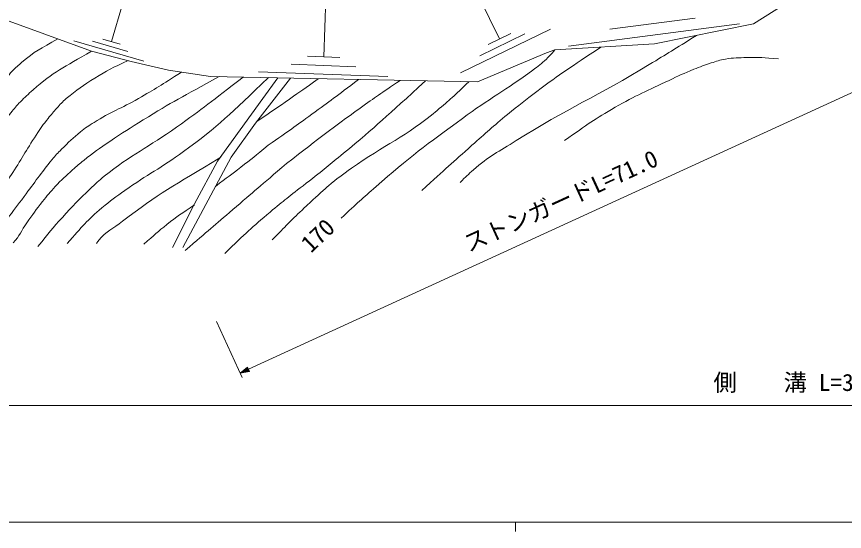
# Model space of a CAD drawing. Units: millimetres, scale not verified. Extents: x 40000 to 680000, y 20000 to 380000.
# Drawn here: x 214672 to 303160, y 204000 to 259065 of the extents above; entities that cross this region are included whole.
import ezdxf
from ezdxf.enums import TextEntityAlignment as Align

# ---------------------------------------------------------------- set-up
doc = ezdxf.new("R2010")
doc.units = ezdxf.units.MM
doc.header["$LTSCALE"] = 1000
for name, color, linetype, lineweight in [('M-BGD', 7, 'Continuous', 13), ('M-STR-HTXT', 7, 'Continuous', 13), ('M-TTL-BAND', 7, 'Continuous', 13)]:
    doc.layers.add(name, color=color, linetype=linetype, lineweight=lineweight)
doc.styles.add('ＭＳ ゴシック', font='')
doc.styles.get('ＭＳ ゴシック').set_extended_font_data('MS Gothic')

msp = doc.modelspace()

# ---------------------------------------------------------------- linework, layer by layer
at = {"layer": 'M-BGD'}
for p, q in [((247501, 254746), (247785, 262122)), ((266297, 256670), (263802, 261796)), ((222700, 255369), (207165, 260980)), ((224822, 256388), (225979, 260395)), ((287204, 258908), (278072, 257704)), ((271726, 257728), (262115, 253050)), ((291930, 258293), (273667, 255884)), ((225761, 256117), (223883, 256659)), ((269012, 257199), (264206, 254860)), ((267499, 257255), (265096, 256085)), ((228290, 254302), (220777, 256470)), ((226556, 255345), (222799, 256429)), ((249230, 254679), (245772, 254812)), ((254345, 252636), (240515, 253168)), ((250923, 253691), (244008, 253957))]:
    msp.add_line(p, q, dxfattribs=at)
for points in [[(272210, 255490), (282866, 256132), (293440, 258290), (303810, 264852)], [(222700, 255369), (226933, 254268), (230912, 253337), (235400, 252660), (263932, 252067), (271298, 255200), (272210, 255490)], [(231336, 234372), (233706, 239028), (236162, 243600), (240988, 250289), (242612, 252510)], [(232436, 234372), (237601, 244024), (240226, 247664), (243969, 252482)]]:
    msp.add_lwpolyline(points, dxfattribs=at)
for points, knots in [([(207758, 245001), (208279, 245331), (208444, 245427), (208842, 245755), (209163, 246020), (209368, 246151), (209624, 246480), (211330, 248672), (211956, 250135), (213556, 252406), (213800, 252752), (213945, 252942), (214233, 253252), (214599, 253647), (214841, 253832), (215249, 254184), (216601, 255349), (217244, 255616), (219078, 256677)], [0, 0, 0, 0, 1, 1, 1, 2, 2, 2, 3, 3, 3, 4, 4, 4, 5, 5, 5, 6, 6, 6, 6]), ([(262070, 241314), (262707, 241976), (262930, 242158), (263509, 242669), (265133, 244101), (266247, 244652), (268081, 245802), (273503, 249200), (276837, 250605), (282305, 253930), (284284, 255133), (284933, 255517), (287348, 257047)], [0, 0, 0, 0, 1, 1, 1, 2, 2, 2, 3, 3, 3, 4, 4, 4, 4]), ([(258006, 240468), (260573, 242822), (261231, 243437), (263340, 245294), (264818, 246595), (265633, 247340), (267150, 248596), (268347, 249587), (269044, 250111), (270282, 251051), (272877, 253019), (273816, 253587), (277140, 255792)], [0, 0, 0, 0, 1, 1, 1, 2, 2, 2, 3, 3, 3, 4, 4, 4, 4]), ([(210677, 243346), (212131, 245942), (212485, 246832), (214064, 248765), (214449, 249237), (214658, 249510), (215080, 249950), (215581, 250475), (215892, 250739), (216434, 251220), (218629, 253169), (219699, 253606), (222700, 255369)], [0, 0, 0, 0, 1, 1, 1, 2, 2, 2, 3, 3, 3, 4, 4, 4, 4]), ([(249370, 237504), (251110, 239159), (251618, 239593), (253095, 240891), (256544, 243922), (258618, 245461), (262324, 248172), (265203, 250280), (266991, 251215), (269859, 253337), (270444, 253770), (270775, 254016), (271298, 254522), (271672, 254883), (271801, 255019), (272210, 255490)], [0, 0, 0, 0, 1, 1, 1, 2, 2, 2, 3, 3, 3, 4, 4, 4, 5, 5, 5, 5]), ([(209943, 238389), (211431, 239379), (212023, 239661), (213048, 240806), (213471, 241280), (213708, 241550), (214064, 242076), (215179, 243726), (215671, 244736), (216773, 246394), (217246, 247105), (217513, 247503), (218043, 248172), (218393, 248614), (218595, 248857), (218974, 249273), (219353, 249688), (219562, 249926), (219990, 250289), (221110, 251239), (221793, 251713), (223038, 252490), (224368, 253321), (224897, 253561), (226594, 254353)], [0, 0, 0, 0, 1, 1, 1, 2, 2, 2, 3, 3, 3, 4, 4, 4, 5, 5, 5, 6, 6, 6, 7, 7, 7, 8, 8, 8, 8]), ([(273246, 245802), (275729, 247568), (276470, 248096), (278664, 249358), (280844, 250611), (282149, 251162), (284422, 252236), (285439, 252717), (286000, 253008), (287046, 253422), (287766, 253706), (288172, 253863), (288909, 254099), (289497, 254287), (289824, 254420), (290433, 254522), (291322, 254671), (291834, 254656), (292735, 254682), (294051, 254719), (294521, 254660), (296102, 254531)], [0, 0, 0, 0, 1, 1, 1, 2, 2, 2, 3, 3, 3, 4, 4, 4, 5, 5, 5, 6, 6, 6, 7, 7, 7, 7]), ([(212032, 235134), (212804, 236217), (213003, 236494), (213636, 237359), (214346, 238328), (214756, 238862), (215478, 239823), (216639, 241369), (217247, 242269), (218466, 243770), (218835, 244224), (219074, 244451), (219482, 244870), (220233, 245642), (220693, 246037), (221514, 246733), (222039, 247178), (222371, 247383), (222954, 247749), (224733, 248867), (225874, 249242), (227695, 250289), (229527, 251342), (230124, 251727), (232300, 253127)], [0, 0, 0, 0, 1, 1, 1, 2, 2, 2, 3, 3, 3, 4, 4, 4, 5, 5, 5, 6, 6, 6, 7, 7, 7, 8, 8, 8, 8]), ([(214318, 234880), (215022, 235589), (215175, 236184), (215757, 236996), (216404, 237900), (216764, 238408), (217450, 239282), (217958, 239928), (218250, 240285), (218805, 240891), (219485, 241633), (219926, 241989), (220668, 242669), (221117, 243081), (221376, 243306), (221853, 243685), (222909, 244525), (223525, 244967), (224647, 245717), (226020, 246634), (226802, 247129), (228203, 248003), (231305, 249939), (232399, 250484), (236336, 252640)], [0, 0, 0, 0, 1, 1, 1, 2, 2, 2, 3, 3, 3, 4, 4, 4, 5, 5, 5, 6, 6, 6, 7, 7, 7, 8, 8, 8, 8]), ([(216942, 234456), (218157, 235978), (218499, 236403), (219567, 237589), (220678, 238823), (221342, 239477), (222530, 240637), (223100, 241193), (223432, 241494), (224054, 241992), (226905, 244272), (228817, 245117), (231783, 247245), (234603, 249267), (235513, 249970), (238880, 252587)], [0, 0, 0, 0, 1, 1, 1, 2, 2, 2, 3, 3, 3, 4, 4, 4, 5, 5, 5, 5]), ([(220075, 234795), (221725, 236650), (222201, 237272), (223800, 238605), (224725, 239376), (225274, 239771), (226256, 240468), (228649, 242167), (230147, 242890), (232521, 244616), (236324, 247382), (237507, 248650), (241592, 252531)], [0, 0, 0, 0, 1, 1, 1, 2, 2, 2, 3, 3, 3, 4, 4, 4, 4]), ([(240356, 247832), (242062, 248998), (242497, 249294), (243859, 250246), (245057, 251083), (245434, 251351), (246914, 252406)], [0, 0, 0, 0, 1, 1, 1, 2, 2, 2, 2]), ([(241580, 245294), (243845, 246888), (244428, 247301), (246233, 248616), (248196, 250046), (248816, 250516), (251219, 252331)], [0, 0, 0, 0, 1, 1, 1, 2, 2, 2, 2]), ([(243528, 243346), (247289, 246247), (248267, 247039), (251402, 249273), (253052, 250449), (253590, 250834), (255657, 252239)], [0, 0, 0, 0, 1, 1, 1, 2, 2, 2, 2]), ([(245644, 241230), (247579, 242750), (248083, 243174), (249624, 244447), (253143, 247355), (254224, 248404), (258386, 252182)], [0, 0, 0, 0, 1, 1, 1, 2, 2, 2, 2]), ([(246914, 239960), (247420, 240456), (247575, 240590), (248015, 240976), (248920, 241769), (249492, 242137), (250470, 242838), (253973, 245352), (256326, 246231), (259614, 249019), (260975, 250172), (261485, 250585), (262996, 252086)], [0, 0, 0, 0, 1, 1, 1, 2, 2, 2, 3, 3, 3, 4, 4, 4, 4]), ([(235925, 240891), (237249, 241884), (237591, 242142), (238646, 242961), (239802, 243859), (240167, 244154), (241580, 245294)], [0, 0, 0, 0, 1, 1, 1, 2, 2, 2, 2]), ([(223208, 234795), (223310, 234957), (223359, 235004), (223462, 235134), (224252, 236129), (224997, 236388), (226002, 237166), (229875, 240164), (231435, 240933), (236500, 244024)], [0, 0, 0, 0, 1, 1, 1, 2, 2, 2, 3, 3, 3, 3]), ([(243528, 243346), (240727, 240945), (240025, 240343), (237782, 238417), (235800, 236715), (235181, 236182), (232710, 234057)], [0, 0, 0, 0, 1, 1, 1, 2, 2, 2, 2]), ([(236919, 233733), (239191, 235895), (239809, 236510), (241776, 238158), (243255, 239397), (243766, 239804), (245644, 241230)], [0, 0, 0, 0, 1, 1, 1, 2, 2, 2, 2]), ([(241992, 235179), (243507, 236737), (243901, 237165), (245186, 238374), (245854, 239001), (246073, 239208), (246914, 239960)], [0, 0, 0, 0, 1, 1, 1, 2, 2, 2, 2]), ([(228288, 234710), (229421, 235747), (229751, 236040), (230743, 236827), (231858, 237711), (232273, 237982), (233706, 238944)], [0, 0, 0, 0, 1, 1, 1, 2, 2, 2, 2])]:
    msp.add_open_spline(points, degree=3, knots=knots, dxfattribs=at)
at = {"layer": 'M-STR-HTXT'}
for p, q in [((239471, 221338), (308250, 252890)), ((236026, 226449), (238770, 220466)), ((238562, 220921), (239367, 221565)), ((238562, 220921), (239471, 221338)), ((239450, 221383), (238723, 221049)), ((239492, 221292), (238765, 220959)), ((238884, 221178), (239429, 221428)), ((238967, 220996), (239513, 221247)), ((239408, 221474), (239045, 221307)), ((239206, 221436), (239387, 221519)), ((239575, 221110), (239367, 221565)), ((238562, 220921), (239575, 221110)), ((239533, 221201), (239170, 221034)), ((239373, 221072), (239554, 221156)), ((76884, 217472), (521579, 217472))]:
    msp.add_line(p, q, dxfattribs=at)
at = {"layer": 'M-TTL-BAND'}
for p, q in [((40000, 205000), (579000, 205000)), ((268000, 205000), (268000, 204000))]:
    msp.add_line(p, q, dxfattribs=at)

# ---------------------------------------------------------------- texts
at = {"layer": 'M-BGD', "style": 'ＭＳ ゴシック'}
msp.add_text('170', height=1833, rotation=43.603, dxfattribs=at).set_placement((246521, 233307), align=Align.BOTTOM_LEFT)
at = {"layer": 'M-STR-HTXT', "style": 'ＭＳ ゴシック'}
msp.add_text('ストンガードL=71.0', height=1833, rotation=24.643, dxfattribs=at).set_placement((273443, 238023), align=Align.BOTTOM_CENTER)
msp.add_text('側\u3000\u3000溝 L=364.0', height=1833, dxfattribs=at).set_placement((299148, 218472), align=Align.BOTTOM_CENTER)

doc.saveas('drawing.dxf')
